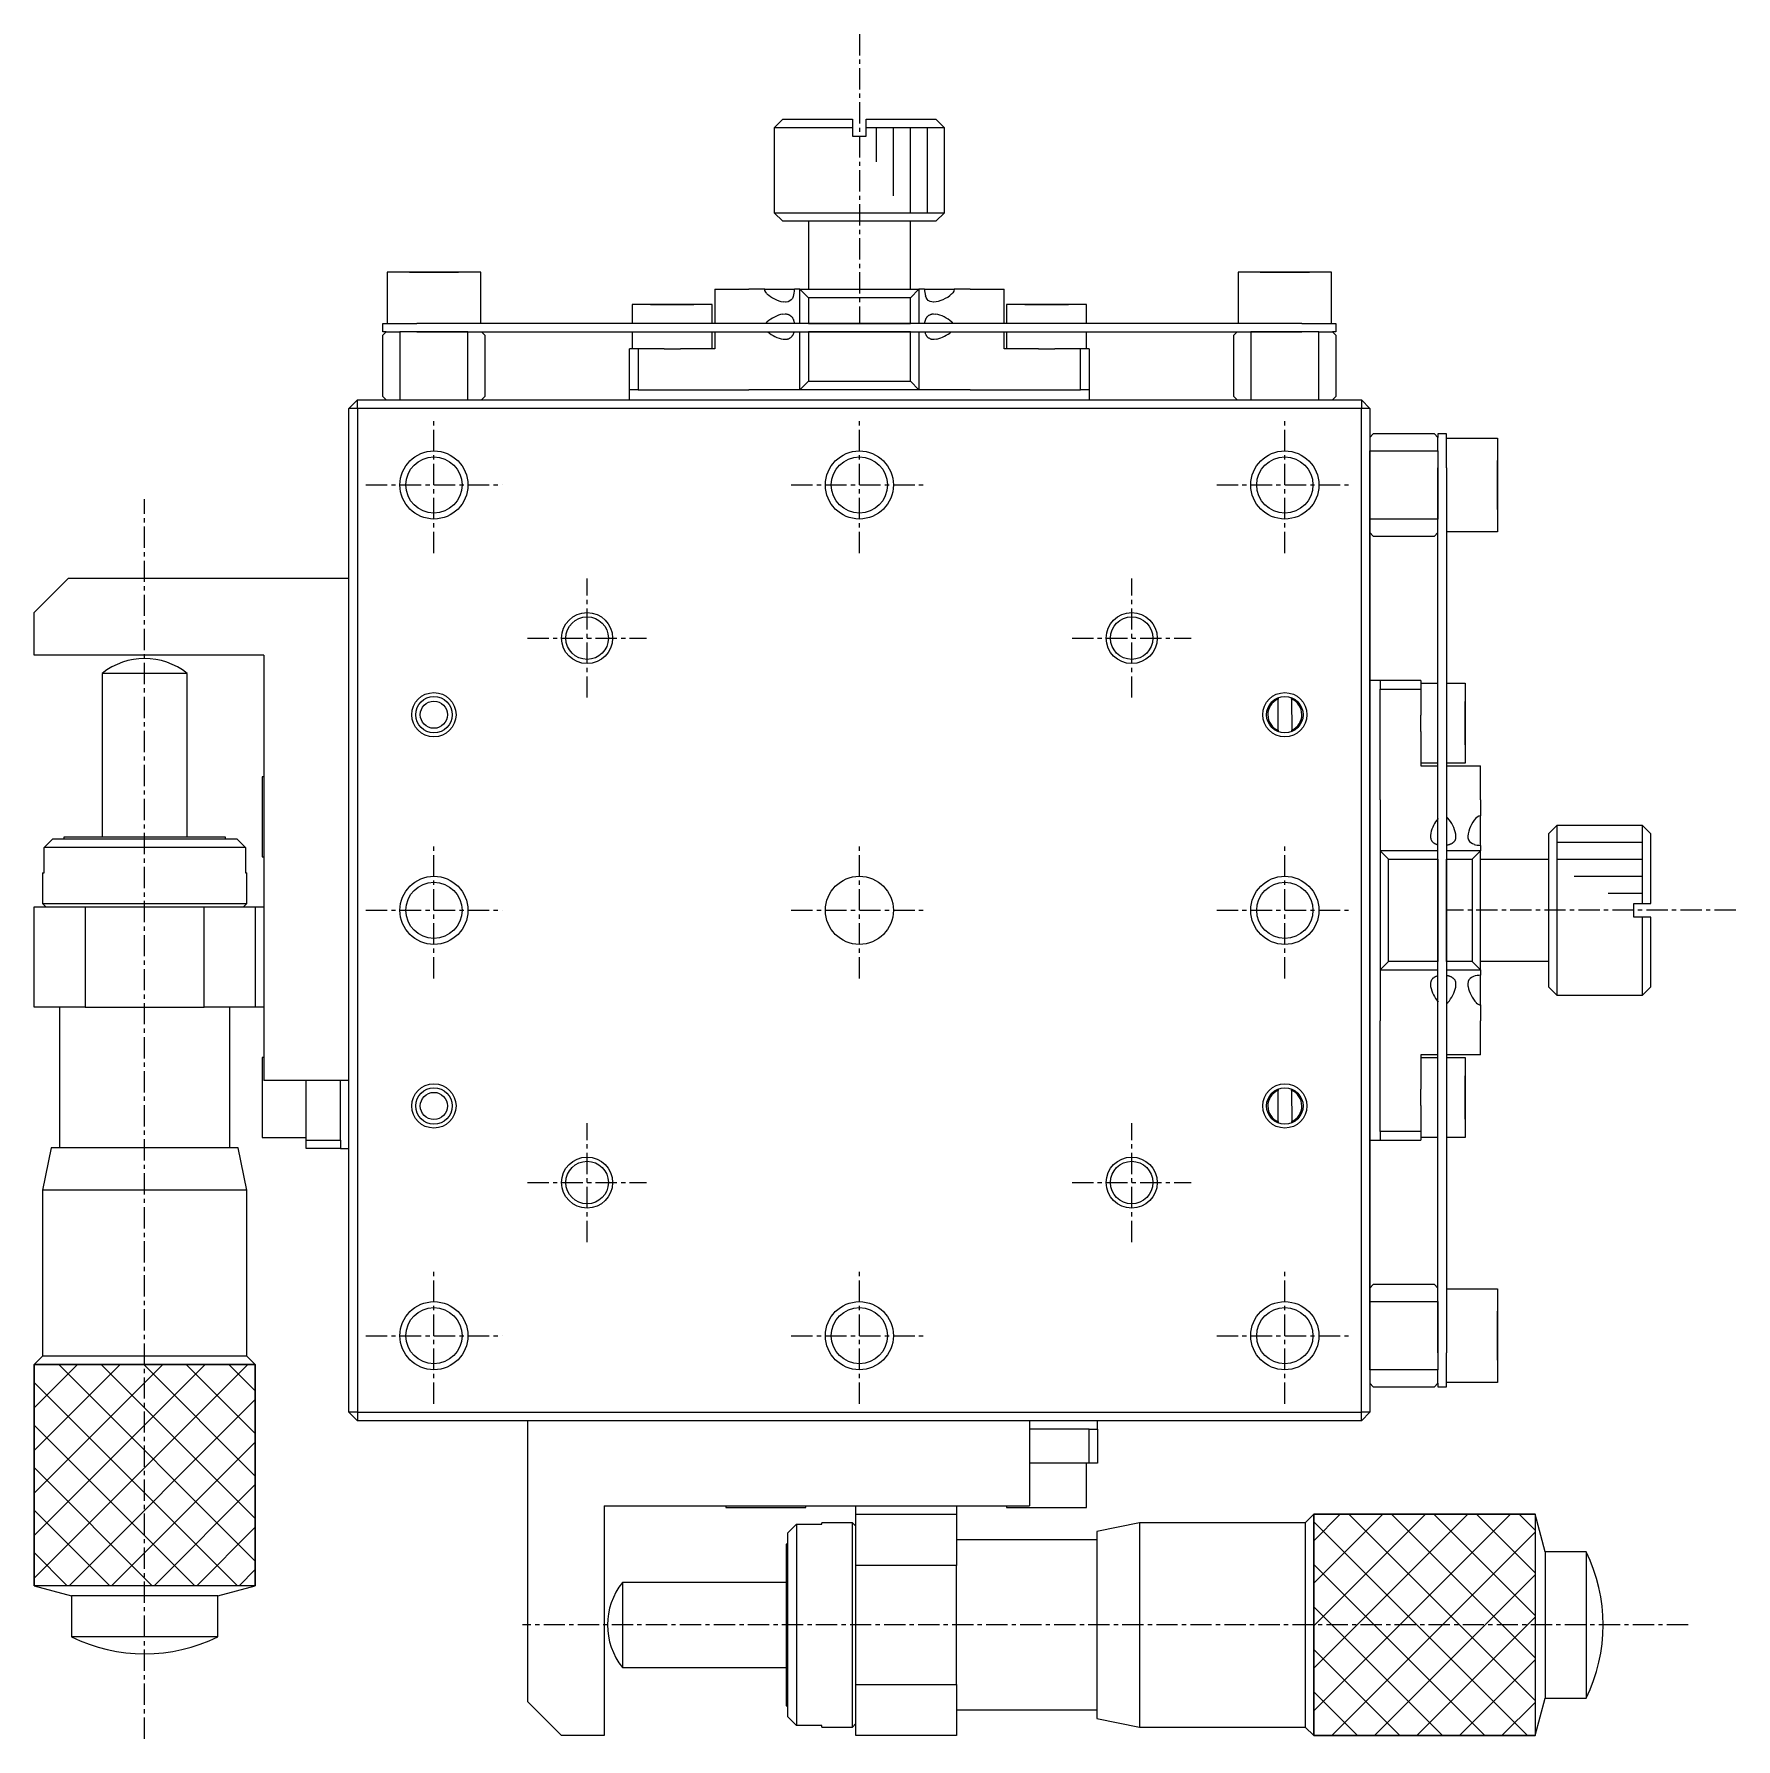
# Model space of a CAD drawing. Extents: x 10 to 410, y 10 to 251.
# Drawn here: x 100.7 to 200.7, y 91.3 to 191.5 of the extents above; entities that cross this region are included whole.
import ezdxf

# ---------------------------------------------------------------- set-up
doc = ezdxf.new("R2010")
doc.units = 0
doc.linetypes.add('CENTER', pattern=[2, 1.25, -0.25, 0.25, -0.25])
doc.layers.get('0').update_dxf_attribs({"linetype": 'CONTINUOUS'})
doc.layers.add('CENTER', color=1, linetype='CENTER')

msp = doc.modelspace()

# ---------------------------------------------------------------- linework, layer by layer
at = {"color": 7, "linetype": 'CONTINUOUS'}
for p, q in [((144.74, 186.46), (144.24, 185.96)), ((144.74, 186.46), (148.84, 186.46)), ((144.74, 186.46), (148.84, 186.46)), ((148.84, 186.46), (148.84, 185.96)), ((149.64, 186.46), (153.74, 186.46)), ((149.64, 186.46), (153.74, 186.46)), ((149.64, 185.96), (149.64, 186.46)), ((154.24, 185.96), (153.74, 186.46)), ((148.84, 185.96), (144.24, 185.96)), ((144.24, 185.96), (144.24, 180.96)), ((148.84, 185.96), (148.84, 185.46)), ((148.84, 185.46), (149.64, 185.46)), ((148.84, 185.46), (149.64, 185.46)), ((154.24, 185.96), (149.64, 185.96)), ((149.64, 185.46), (149.64, 185.96)), ((154.24, 180.96), (154.24, 185.96)), ((144.24, 180.96), (154.24, 180.96)), ((144.24, 180.96), (144.74, 180.46)), ((153.74, 180.46), (144.74, 180.46)), ((146.24, 180.46), (146.24, 176.46)), ((152.24, 176.46), (152.24, 180.46)), ((153.74, 180.46), (154.24, 180.96)), ((124.24, 177.46), (121.49, 177.46)), ((126.99, 177.46), (121.49, 177.46)), ((121.49, 177.46), (121.49, 174.46)), ((123.52, 177.46), (122.8, 177.46)), ((122.8, 177.46), (123.52, 177.46)), ((124.97, 177.46), (123.52, 177.46)), ((123.52, 177.46), (124.97, 177.46)), ((126.99, 177.46), (124.24, 177.46)), ((125.69, 177.46), (124.97, 177.46)), ((124.97, 177.46), (125.69, 177.46)), ((126.99, 174.46), (126.99, 177.46)), ((174.24, 177.46), (171.49, 177.46)), ((176.99, 177.46), (171.49, 177.46)), ((171.49, 177.46), (171.49, 174.46)), ((173.52, 177.46), (172.8, 177.46)), ((172.8, 177.46), (173.52, 177.46)), ((174.97, 177.46), (173.52, 177.46)), ((173.52, 177.46), (174.97, 177.46)), ((176.99, 177.46), (174.24, 177.46)), ((175.69, 177.46), (174.97, 177.46)), ((174.97, 177.46), (175.69, 177.46)), ((176.99, 174.46), (176.99, 177.46)), ((140.74, 176.46), (140.74, 174.46)), ((140.74, 176.46), (142.74, 176.46)), ((143.68, 176.46), (142.74, 176.46)), ((143.68, 176.46), (145.42, 176.46)), ((143.69, 176.39), (143.68, 176.46)), ((143.74, 176.29), (143.69, 176.39)), ((145.74, 176.46), (145.42, 176.46)), ((145.74, 174.46), (145.74, 176.46)), ((146.24, 175.96), (145.74, 176.46)), ((145.74, 176.46), (147.99, 176.46)), ((147.99, 176.46), (150.49, 176.46)), ((150.49, 176.46), (152.74, 176.46)), ((152.74, 176.46), (152.24, 175.96)), ((152.74, 176.46), (152.74, 174.46)), ((153.07, 176.46), (152.74, 176.46)), ((153.07, 176.46), (154.81, 176.46)), ((154.81, 176.46), (154.78, 176.35)), ((155.74, 176.46), (154.81, 176.46)), ((155.74, 176.46), (157.74, 176.46)), ((157.74, 174.46), (157.74, 176.46)), ((138.24, 175.56), (135.89, 175.56)), ((140.59, 175.56), (135.89, 175.56)), ((135.89, 175.56), (135.89, 174.46)), ((137.61, 175.56), (136.97, 175.56)), ((136.97, 175.56), (137.61, 175.56)), ((138.88, 175.56), (137.61, 175.56)), ((137.61, 175.56), (138.88, 175.56)), ((140.59, 175.56), (138.24, 175.56)), ((139.52, 175.56), (138.88, 175.56)), ((138.88, 175.56), (139.52, 175.56)), ((140.59, 174.46), (140.59, 175.56)), ((143.81, 176.21), (143.74, 176.29)), ((144.89, 175.71), (144.76, 175.72)), ((144.93, 175.71), (144.89, 175.71)), ((145.05, 175.73), (144.93, 175.71)), ((145.15, 175.78), (145.05, 175.73)), ((145.23, 175.84), (145.15, 175.78)), ((145.3, 175.93), (145.23, 175.84)), ((145.35, 176.04), (145.3, 175.93)), ((146.24, 175.96), (146.24, 174.46)), ((152.24, 175.96), (146.24, 175.96)), ((152.24, 174.46), (152.24, 175.96)), ((153.16, 175.98), (153.12, 176.08)), ((153.22, 175.88), (153.16, 175.98)), ((153.29, 175.81), (153.22, 175.88)), ((153.4, 175.75), (153.29, 175.81)), ((153.5, 175.72), (153.4, 175.75)), ((153.6, 175.71), (153.5, 175.72)), ((154.73, 176.26), (154.66, 176.18)), ((154.78, 176.35), (154.73, 176.26)), ((160.24, 175.56), (157.89, 175.56)), ((162.59, 175.56), (157.89, 175.56)), ((157.89, 175.56), (157.89, 174.46)), ((159.61, 175.56), (158.97, 175.56)), ((158.97, 175.56), (159.61, 175.56)), ((160.88, 175.56), (159.61, 175.56)), ((159.61, 175.56), (160.88, 175.56)), ((162.59, 175.56), (160.24, 175.56)), ((161.52, 175.56), (160.88, 175.56)), ((160.88, 175.56), (161.52, 175.56)), ((162.59, 174.46), (162.59, 175.56)), ((121.24, 173.96), (121.24, 174.46)), ((121.24, 174.46), (123.24, 174.46)), ((146.24, 174.46), (123.24, 174.46)), ((143.76, 174.46), (143.83, 174.54)), ((144.73, 175), (144.87, 175.01)), ((144.87, 175.01), (144.89, 175.01)), ((144.89, 175.01), (144.91, 175.01)), ((144.91, 175.01), (144.94, 175.01)), ((144.94, 175.01), (144.98, 175)), ((144.98, 175), (145.01, 175)), ((145.01, 175), (145.04, 174.99)), ((145.04, 174.99), (145.06, 174.98)), ((145.06, 174.98), (145.09, 174.98)), ((145.09, 174.98), (145.11, 174.97)), ((145.11, 174.97), (145.14, 174.95)), ((145.14, 174.95), (145.16, 174.94)), ((145.16, 174.94), (145.18, 174.92)), ((145.18, 174.92), (145.2, 174.91)), ((145.2, 174.91), (145.22, 174.89)), ((145.22, 174.89), (145.24, 174.88)), ((145.24, 174.88), (145.25, 174.86)), ((145.25, 174.86), (145.27, 174.84)), ((145.27, 174.84), (145.28, 174.82)), ((145.28, 174.82), (145.3, 174.8)), ((145.3, 174.8), (145.31, 174.78)), ((145.31, 174.78), (145.32, 174.75)), ((145.32, 174.75), (145.33, 174.73)), ((145.33, 174.73), (145.34, 174.71)), ((145.34, 174.71), (145.36, 174.68)), ((145.36, 174.68), (145.37, 174.65)), ((145.37, 174.65), (145.37, 174.63)), ((145.37, 174.63), (145.38, 174.6)), ((145.38, 174.6), (145.39, 174.57)), ((145.39, 174.57), (145.4, 174.53)), ((145.4, 174.53), (145.4, 174.52)), ((145.4, 174.52), (145.4, 174.5)), ((145.4, 174.5), (145.41, 174.48)), ((145.41, 174.48), (145.41, 174.46)), ((152.24, 174.46), (146.24, 174.46)), ((146.24, 174.46), (152.24, 174.46)), ((175.24, 174.46), (152.24, 174.46)), ((153.08, 174.49), (153.09, 174.51)), ((153.08, 174.46), (153.08, 174.49)), ((153.09, 174.54), (153.1, 174.56)), ((153.09, 174.51), (153.09, 174.54)), ((153.1, 174.58), (153.11, 174.6)), ((153.1, 174.56), (153.1, 174.58)), ((153.11, 174.6), (153.12, 174.63)), ((153.12, 174.65), (153.13, 174.67)), ((153.12, 174.63), (153.12, 174.65)), ((153.13, 174.67), (153.14, 174.69)), ((153.14, 174.69), (153.15, 174.72)), ((153.15, 174.72), (153.16, 174.74)), ((153.16, 174.74), (153.17, 174.76)), ((153.17, 174.76), (153.19, 174.79)), ((153.19, 174.79), (153.2, 174.8)), ((153.2, 174.8), (153.21, 174.82)), ((153.21, 174.82), (153.22, 174.84)), ((153.22, 174.84), (153.23, 174.86)), ((153.23, 174.86), (153.25, 174.87)), ((153.25, 174.87), (153.27, 174.89)), ((153.27, 174.89), (153.29, 174.91)), ((153.29, 174.91), (153.31, 174.93)), ((153.31, 174.93), (153.33, 174.94)), ((153.33, 174.94), (153.35, 174.95)), ((153.35, 174.95), (153.37, 174.96)), ((153.37, 174.96), (153.4, 174.97)), ((153.4, 174.97), (153.42, 174.98)), ((153.42, 174.98), (153.46, 174.99)), ((153.46, 174.99), (153.49, 175)), ((153.49, 175), (153.52, 175.01)), ((153.52, 175.01), (153.55, 175.01)), ((153.55, 175.01), (153.58, 175.01)), ((153.58, 175.01), (153.6, 175.01)), ((153.6, 175.01), (153.71, 175)), ((154.66, 174.54), (154.73, 174.46)), ((175.24, 174.46), (177.24, 174.46)), ((177.24, 174.46), (177.24, 173.96)), ((121.44, 173.96), (121.24, 173.76)), ((121.44, 173.96), (121.24, 173.96)), ((121.24, 170.16), (121.24, 173.76)), ((121.44, 173.96), (122.24, 173.96)), ((123.24, 173.96), (122.24, 173.96)), ((122.24, 173.96), (122.24, 169.96)), ((123.24, 173.96), (122.24, 173.96)), ((126.24, 173.96), (123.24, 173.96)), ((123.24, 173.96), (126.24, 173.96)), ((126.24, 169.96), (126.24, 173.96)), ((126.24, 173.96), (146.24, 173.96)), ((127.24, 173.76), (127.04, 173.96)), ((127.24, 173.76), (127.24, 170.16)), ((135.89, 173.96), (135.89, 172.96)), ((140.59, 172.96), (140.59, 173.96)), ((140.74, 173.96), (140.74, 172.96)), ((144.89, 173.51), (144.77, 173.52)), ((144.92, 173.51), (144.89, 173.51)), ((144.95, 173.51), (144.92, 173.51)), ((144.99, 173.52), (144.95, 173.51)), ((145.02, 173.53), (144.99, 173.52)), ((145.05, 173.53), (145.02, 173.53)), ((145.08, 173.54), (145.05, 173.53)), ((145.11, 173.56), (145.08, 173.54)), ((145.14, 173.57), (145.11, 173.56)), ((145.16, 173.58), (145.14, 173.57)), ((145.19, 173.6), (145.16, 173.58)), ((145.21, 173.62), (145.19, 173.6)), ((145.23, 173.64), (145.21, 173.62)), ((145.25, 173.66), (145.23, 173.64)), ((145.27, 173.68), (145.25, 173.66)), ((145.28, 173.7), (145.27, 173.68)), ((145.29, 173.72), (145.28, 173.7)), ((145.31, 173.74), (145.29, 173.72)), ((145.32, 173.76), (145.31, 173.74)), ((145.33, 173.78), (145.32, 173.76)), ((145.34, 173.81), (145.33, 173.78)), ((145.35, 173.83), (145.34, 173.81)), ((145.36, 173.86), (145.35, 173.83)), ((145.37, 173.88), (145.36, 173.86)), ((145.38, 173.91), (145.37, 173.88)), ((145.39, 173.96), (145.38, 173.93)), ((145.38, 173.93), (145.38, 173.91)), ((145.74, 170.56), (145.74, 173.96)), ((146.24, 173.96), (152.24, 173.96)), ((146.24, 173.96), (146.24, 171.06)), ((152.24, 173.96), (146.24, 173.96)), ((152.24, 173.96), (172.24, 173.96)), ((152.24, 171.06), (152.24, 173.96)), ((152.74, 173.96), (152.74, 170.56)), ((153.11, 173.93), (153.1, 173.96)), ((153.12, 173.9), (153.11, 173.93)), ((153.12, 173.87), (153.12, 173.9)), ((153.13, 173.84), (153.12, 173.87)), ((153.15, 173.81), (153.13, 173.84)), ((153.16, 173.79), (153.15, 173.81)), ((153.17, 173.77), (153.16, 173.79)), ((153.18, 173.75), (153.17, 173.77)), ((153.19, 173.73), (153.18, 173.75)), ((153.2, 173.71), (153.19, 173.73)), ((153.22, 173.69), (153.2, 173.71)), ((153.23, 173.67), (153.22, 173.69)), ((153.25, 173.65), (153.23, 173.67)), ((153.27, 173.63), (153.25, 173.65)), ((153.29, 173.61), (153.27, 173.63)), ((153.31, 173.59), (153.29, 173.61)), ((153.34, 173.58), (153.31, 173.59)), ((153.37, 173.56), (153.34, 173.58)), ((153.39, 173.55), (153.37, 173.56)), ((153.42, 173.54), (153.39, 173.55)), ((153.45, 173.53), (153.42, 173.54)), ((153.48, 173.52), (153.45, 173.53)), ((153.51, 173.52), (153.48, 173.52)), ((153.54, 173.51), (153.51, 173.52)), ((153.57, 173.51), (153.54, 173.51)), ((153.6, 173.51), (153.57, 173.51)), ((153.64, 173.51), (153.6, 173.51)), ((153.6, 173.51), (153.6, 173.51)), ((153.78, 173.53), (153.64, 173.51)), ((157.74, 172.96), (157.74, 173.96)), ((157.89, 173.96), (157.89, 172.96)), ((162.59, 172.96), (162.59, 173.96)), ((171.44, 173.96), (171.24, 173.76)), ((171.24, 170.16), (171.24, 173.76)), ((172.24, 173.96), (172.24, 169.96)), ((175.24, 173.96), (172.24, 173.96)), ((172.24, 173.96), (175.24, 173.96)), ((176.24, 173.96), (175.24, 173.96)), ((176.24, 173.96), (175.24, 173.96)), ((176.24, 169.96), (176.24, 173.96)), ((176.24, 173.96), (177.04, 173.96)), ((177.24, 173.76), (177.04, 173.96)), ((177.24, 173.96), (177.04, 173.96)), ((177.24, 173.76), (177.24, 170.16)), ((135.74, 170.56), (135.74, 172.96)), ((136.24, 172.96), (135.74, 172.96)), ((136.24, 172.96), (136.24, 170.56)), ((137.76, 172.96), (136.24, 172.96)), ((137.76, 172.96), (138.73, 172.96)), ((140.74, 172.96), (138.73, 172.96)), ((159.76, 172.96), (157.74, 172.96)), ((159.76, 172.96), (160.73, 172.96)), ((162.24, 172.96), (160.73, 172.96)), ((162.24, 170.56), (162.24, 172.96)), ((162.74, 172.96), (162.24, 172.96)), ((162.74, 172.96), (162.74, 170.56)), ((136.24, 170.56), (135.74, 170.56)), ((135.74, 169.96), (135.74, 170.56)), ((136.24, 170.56), (142.74, 170.56)), ((145.74, 170.56), (142.74, 170.56)), ((145.74, 170.56), (146.24, 171.06)), ((152.74, 170.56), (145.74, 170.56)), ((146.24, 171.06), (152.24, 171.06)), ((152.24, 171.06), (152.74, 170.56)), ((155.74, 170.56), (152.74, 170.56)), ((155.74, 170.56), (162.24, 170.56)), ((162.74, 170.56), (162.24, 170.56)), ((162.74, 170.56), (162.74, 169.96)), ((119.74, 169.96), (119.24, 169.46)), ((119.24, 110.46), (119.24, 169.46)), ((119.74, 169.46), (119.24, 169.46)), ((119.74, 169.46), (119.74, 169.96)), ((119.74, 169.96), (122.24, 169.96)), ((178.74, 169.46), (119.74, 169.46)), ((119.74, 169.46), (119.74, 110.46)), ((121.24, 170.16), (121.44, 169.96)), ((122.24, 169.96), (126.24, 169.96)), ((122.24, 169.96), (126.24, 169.96)), ((126.24, 169.96), (172.24, 169.96)), ((127.04, 169.96), (127.24, 170.16)), ((171.24, 170.16), (171.44, 169.96)), ((172.24, 169.96), (176.24, 169.96)), ((172.24, 169.96), (176.24, 169.96)), ((176.24, 169.96), (178.74, 169.96)), ((177.04, 169.96), (177.24, 170.16)), ((178.74, 169.96), (178.74, 169.46)), ((179.24, 169.46), (178.74, 169.96)), ((178.74, 110.46), (178.74, 169.46)), ((179.24, 169.46), (178.74, 169.46)), ((179.24, 169.46), (179.24, 110.46)), ((179.24, 167.76), (179.44, 167.96)), ((183.04, 167.96), (179.44, 167.96)), ((183.04, 167.96), (183.24, 167.76)), ((183.74, 167.96), (183.24, 167.96)), ((183.24, 167.96), (183.24, 167.76)), ((183.24, 166.96), (183.24, 167.76)), ((183.74, 165.96), (183.74, 167.96)), ((183.74, 167.71), (186.74, 167.71)), ((186.74, 167.71), (186.74, 162.21)), ((186.74, 167.71), (186.74, 164.96)), ((179.24, 166.96), (183.24, 166.96)), ((179.24, 162.96), (179.24, 166.96)), ((179.24, 162.96), (179.24, 166.96)), ((183.24, 166.96), (183.24, 165.96)), ((183.24, 166.96), (183.24, 165.96)), ((186.74, 166.4), (186.74, 165.68)), ((186.74, 165.68), (186.74, 166.4)), ((183.24, 165.96), (183.24, 162.96)), ((183.24, 162.96), (183.24, 165.96)), ((183.74, 165.96), (183.74, 142.96)), ((186.74, 165.68), (186.74, 164.24)), ((186.74, 164.24), (186.74, 165.68)), ((186.74, 164.96), (186.74, 162.21)), ((186.74, 164.24), (186.74, 163.52)), ((186.74, 163.52), (186.74, 164.24)), ((183.24, 162.96), (179.24, 162.96)), ((179.24, 116.96), (179.24, 162.96)), ((183.24, 142.96), (183.24, 162.96)), ((179.44, 161.96), (179.24, 162.16)), ((179.44, 161.96), (183.04, 161.96)), ((183.24, 162.16), (183.04, 161.96)), ((186.74, 162.21), (183.74, 162.21)), ((102.74, 159.46), (100.74, 157.46)), ((119.24, 159.46), (102.74, 159.46)), ((100.74, 154.96), (100.74, 157.46)), ((114.24, 154.96), (100.74, 154.96)), ((114.24, 154.96), (114.24, 129.96)), ((109.74, 153.88), (104.74, 153.88)), ((104.74, 153.88), (104.74, 144.26)), ((109.74, 144.26), (109.74, 153.88)), ((179.84, 153.46), (179.24, 153.46)), ((182.24, 153.46), (179.84, 153.46)), ((179.84, 153.46), (179.84, 152.96)), ((182.24, 153.46), (182.24, 152.96)), ((182.24, 153.31), (183.24, 153.31)), ((183.74, 153.31), (184.84, 153.31)), ((184.84, 153.31), (184.84, 148.61)), ((184.84, 153.31), (184.84, 150.96)), ((173.84, 152.46), (173.84, 152.37)), ((173.85, 150.46), (173.84, 152.45)), ((173.85, 150.54), (173.84, 152.37)), ((174.64, 152.38), (174.64, 152.46)), ((174.64, 152.38), (174.65, 150.55)), ((179.84, 152.96), (182.24, 152.96)), ((179.84, 146.46), (179.84, 152.96)), ((182.24, 152.96), (182.24, 151.44)), ((182.24, 150.48), (182.24, 151.44)), ((184.84, 152.23), (184.84, 151.6)), ((184.84, 151.6), (184.84, 152.23)), ((184.84, 151.6), (184.84, 150.33)), ((184.84, 150.33), (184.84, 151.6)), ((173.85, 150.54), (173.85, 150.46)), ((174.65, 150.47), (174.65, 150.55)), ((182.24, 150.48), (182.24, 148.46)), ((184.84, 150.96), (184.84, 148.61)), ((184.84, 150.33), (184.84, 149.69)), ((184.84, 149.69), (184.84, 150.33)), ((183.24, 148.61), (182.24, 148.61)), ((182.24, 148.46), (183.24, 148.46)), ((184.84, 148.61), (183.74, 148.61)), ((183.74, 148.46), (185.74, 148.46)), ((185.74, 146.46), (185.74, 148.46)), ((114.14, 147.81), (114.14, 143.11)), ((114.24, 147.81), (114.14, 147.81)), ((179.84, 146.46), (179.84, 143.46)), ((185.74, 146.46), (185.74, 145.52)), ((183.82, 145.38), (183.74, 145.45)), ((185.54, 145.44), (185.47, 145.37)), ((185.63, 145.5), (185.54, 145.44)), ((185.74, 145.52), (185.63, 145.5)), ((185.74, 143.78), (185.74, 145.52)), ((182.8, 144.36), (182.79, 144.32)), ((182.79, 144.32), (182.79, 144.32)), ((182.79, 144.32), (182.8, 144.29)), ((182.81, 144.5), (182.8, 144.36)), ((184.29, 144.32), (184.29, 144.43)), ((184.29, 144.3), (184.29, 144.32)), ((184.29, 144.27), (184.29, 144.3)), ((184.99, 144.32), (185, 144.22)), ((189.74, 144.46), (190.24, 144.96)), ((189.74, 144.46), (189.74, 135.46)), ((190.24, 134.96), (190.24, 144.96)), ((190.24, 144.96), (195.24, 144.96)), ((195.24, 144.96), (195.24, 140.36)), ((195.24, 144.96), (195.74, 144.46)), ((195.74, 140.36), (195.74, 144.46)), ((195.74, 140.36), (195.74, 144.46)), ((101.33, 143.66), (101.84, 144.16)), ((113.16, 143.66), (101.33, 143.66)), ((101.33, 142.16), (101.33, 143.66)), ((101.84, 144.16), (112.65, 144.16)), ((101.84, 144.16), (102.6, 144.16)), ((111.99, 144.26), (102.49, 144.26)), ((102.49, 144.26), (102.49, 144.16)), ((111.89, 144.16), (112.65, 144.16)), ((111.99, 144.16), (111.99, 144.26)), ((112.65, 144.16), (113.16, 143.66)), ((113.16, 143.66), (113.16, 142.16)), ((180.34, 142.96), (179.84, 143.46)), ((179.84, 143.46), (179.84, 136.46)), ((183.24, 143.46), (179.84, 143.46)), ((182.8, 144.29), (182.8, 144.26)), ((182.8, 144.26), (182.8, 144.23)), ((182.8, 144.23), (182.81, 144.2)), ((182.81, 144.2), (182.81, 144.17)), ((182.81, 144.17), (182.82, 144.14)), ((182.82, 144.14), (182.83, 144.11)), ((182.83, 144.11), (182.85, 144.08)), ((182.85, 144.08), (182.86, 144.06)), ((182.86, 144.06), (182.88, 144.03)), ((182.88, 144.03), (182.9, 144)), ((182.9, 144), (182.92, 143.98)), ((182.92, 143.98), (182.93, 143.96)), ((182.93, 143.96), (182.95, 143.95)), ((182.95, 143.95), (182.97, 143.93)), ((182.97, 143.93), (182.99, 143.92)), ((182.99, 143.92), (183.01, 143.91)), ((183.01, 143.91), (183.03, 143.89)), ((183.03, 143.89), (183.05, 143.88)), ((183.05, 143.88), (183.08, 143.87)), ((183.08, 143.87), (183.1, 143.86)), ((183.1, 143.86), (183.13, 143.85)), ((183.13, 143.85), (183.15, 143.84)), ((183.15, 143.84), (183.18, 143.83)), ((183.18, 143.83), (183.21, 143.82)), ((183.21, 143.82), (183.24, 143.81)), ((183.74, 143.8), (183.77, 143.8)), ((185.74, 143.46), (183.74, 143.46)), ((183.77, 143.8), (183.8, 143.8)), ((183.8, 143.8), (183.82, 143.81)), ((183.82, 143.81), (183.84, 143.81)), ((183.84, 143.81), (183.87, 143.82)), ((183.87, 143.82), (183.89, 143.83)), ((183.89, 143.83), (183.91, 143.83)), ((183.91, 143.83), (183.93, 143.84)), ((183.93, 143.84), (183.96, 143.85)), ((183.96, 143.85), (183.98, 143.86)), ((183.98, 143.86), (184, 143.86)), ((184, 143.86), (184.02, 143.87)), ((184.02, 143.87), (184.05, 143.89)), ((184.05, 143.89), (184.07, 143.9)), ((184.07, 143.9), (184.09, 143.91)), ((184.09, 143.91), (184.11, 143.92)), ((184.11, 143.92), (184.12, 143.94)), ((184.12, 143.94), (184.14, 143.95)), ((184.14, 143.95), (184.16, 143.97)), ((184.16, 143.97), (184.18, 143.99)), ((184.18, 143.99), (184.2, 144.01)), ((184.2, 144.01), (184.21, 144.03)), ((184.21, 144.03), (184.22, 144.05)), ((184.22, 144.05), (184.24, 144.07)), ((184.24, 144.07), (184.25, 144.09)), ((184.25, 144.09), (184.26, 144.11)), ((184.26, 144.11), (184.27, 144.14)), ((184.27, 144.14), (184.28, 144.17)), ((184.28, 144.2), (184.29, 144.23)), ((184.28, 144.17), (184.28, 144.2)), ((184.29, 144.23), (184.29, 144.27)), ((185, 144.22), (185.03, 144.11)), ((185.03, 144.11), (185.09, 144.01)), ((185.09, 144.01), (185.17, 143.94)), ((185.17, 143.94), (185.27, 143.88)), ((185.74, 143.46), (185.24, 142.96)), ((185.27, 143.88), (185.36, 143.84)), ((185.74, 143.78), (185.74, 143.46)), ((185.74, 141.21), (185.74, 143.46)), ((114.14, 143.11), (114.24, 143.11)), ((180.34, 142.96), (183.24, 142.96)), ((180.34, 136.96), (180.34, 142.96)), ((183.24, 136.96), (183.24, 142.96)), ((183.24, 142.96), (183.24, 136.96)), ((183.74, 142.96), (183.74, 136.96)), ((183.74, 142.96), (185.24, 142.96)), ((183.74, 136.96), (183.74, 142.96)), ((185.24, 142.96), (185.24, 136.96)), ((185.74, 142.96), (189.74, 142.96)), ((101.24, 142.16), (101.33, 142.16)), ((101.24, 142.16), (101.33, 142.16)), ((101.24, 142.16), (101.24, 140.36)), ((113.16, 142.16), (113.24, 142.16)), ((113.16, 142.16), (113.24, 142.16)), ((113.24, 140.36), (113.24, 142.16)), ((101.24, 140.36), (113.24, 140.36)), ((101.24, 140.36), (101.44, 140.16)), ((113.04, 140.16), (113.24, 140.36)), ((185.74, 138.71), (185.74, 141.21)), ((194.74, 139.56), (194.74, 140.36)), ((194.74, 139.56), (194.74, 140.36)), ((194.74, 140.36), (195.24, 140.36)), ((195.24, 140.36), (195.74, 140.36)), ((100.74, 134.26), (100.74, 140.16)), ((100.74, 140.16), (103.74, 140.16)), ((103.74, 140.16), (103.74, 134.26)), ((103.74, 140.16), (110.74, 140.16)), ((110.74, 134.26), (110.74, 140.16)), ((110.74, 140.16), (113.74, 140.16)), ((113.74, 140.16), (113.74, 134.26)), ((113.74, 140.16), (114.24, 140.16)), ((195.24, 139.56), (194.74, 139.56)), ((195.24, 139.56), (195.24, 134.96)), ((195.74, 139.56), (195.24, 139.56)), ((195.74, 135.46), (195.74, 139.56)), ((195.74, 135.46), (195.74, 139.56)), ((185.74, 136.46), (185.74, 138.71)), ((179.84, 136.46), (180.34, 136.96)), ((179.84, 136.46), (183.24, 136.46)), ((179.84, 136.46), (179.84, 133.46)), ((183.24, 136.96), (180.34, 136.96)), ((183.24, 116.96), (183.24, 136.96)), ((183.74, 136.96), (183.74, 113.96)), ((185.24, 136.96), (183.74, 136.96)), ((183.74, 136.46), (185.74, 136.46)), ((185.24, 136.96), (185.74, 136.46)), ((189.74, 136.96), (185.74, 136.96)), ((185.74, 136.46), (185.74, 136.14)), ((182.8, 135.64), (182.79, 135.6)), ((182.79, 135.6), (182.8, 135.49)), ((182.81, 135.74), (182.8, 135.7)), ((182.8, 135.7), (182.8, 135.67)), ((182.8, 135.67), (182.8, 135.64)), ((182.82, 135.77), (182.81, 135.74)), ((182.83, 135.8), (182.82, 135.77)), ((182.84, 135.83), (182.83, 135.8)), ((182.85, 135.85), (182.84, 135.83)), ((182.87, 135.88), (182.85, 135.85)), ((182.88, 135.9), (182.87, 135.88)), ((182.9, 135.92), (182.88, 135.9)), ((182.92, 135.95), (182.9, 135.92)), ((182.94, 135.97), (182.92, 135.95)), ((182.97, 135.98), (182.94, 135.97)), ((182.99, 136), (182.97, 135.98)), ((183, 136.01), (182.99, 136)), ((183.02, 136.02), (183, 136.01)), ((183.04, 136.03), (183.02, 136.02)), ((183.07, 136.05), (183.04, 136.03)), ((183.09, 136.06), (183.07, 136.05)), ((183.12, 136.07), (183.09, 136.06)), ((183.14, 136.08), (183.12, 136.07)), ((183.17, 136.09), (183.14, 136.08)), ((183.19, 136.09), (183.17, 136.09)), ((183.22, 136.1), (183.19, 136.09)), ((183.24, 136.11), (183.22, 136.1)), ((183.76, 136.12), (183.74, 136.13)), ((183.78, 136.12), (183.76, 136.12)), ((183.8, 136.12), (183.78, 136.12)), ((183.82, 136.11), (183.8, 136.12)), ((183.85, 136.11), (183.82, 136.11)), ((183.88, 136.1), (183.85, 136.11)), ((183.91, 136.09), (183.88, 136.1)), ((183.94, 136.08), (183.91, 136.09)), ((183.96, 136.07), (183.94, 136.08)), ((183.99, 136.06), (183.96, 136.07)), ((184.01, 136.05), (183.99, 136.06)), ((184.04, 136.04), (184.01, 136.05)), ((184.06, 136.03), (184.04, 136.04)), ((184.08, 136.01), (184.06, 136.03)), ((184.1, 136), (184.08, 136.01)), ((184.12, 135.98), (184.1, 136)), ((184.14, 135.97), (184.12, 135.98)), ((184.16, 135.95), (184.14, 135.97)), ((184.18, 135.94), (184.16, 135.95)), ((184.19, 135.92), (184.18, 135.94)), ((184.21, 135.9), (184.19, 135.92)), ((184.22, 135.88), (184.21, 135.9)), ((184.24, 135.85), (184.22, 135.88)), ((184.25, 135.83), (184.24, 135.85)), ((184.26, 135.8), (184.25, 135.83)), ((184.27, 135.78), (184.26, 135.8)), ((184.28, 135.76), (184.27, 135.78)), ((184.28, 135.73), (184.28, 135.76)), ((184.29, 135.7), (184.28, 135.73)), ((184.28, 135.44), (184.29, 135.59)), ((184.29, 135.66), (184.29, 135.7)), ((184.29, 135.63), (184.29, 135.66)), ((184.29, 135.6), (184.29, 135.63)), ((184.29, 135.59), (184.29, 135.6)), ((185, 135.64), (184.99, 135.6)), ((184.99, 135.6), (185, 135.48)), ((185.02, 135.77), (185, 135.64)), ((185.06, 135.87), (185.02, 135.77)), ((185.13, 135.95), (185.06, 135.87)), ((185.21, 136.02), (185.13, 135.95)), ((185.32, 136.07), (185.21, 136.02)), ((185.74, 134.4), (185.74, 136.14)), ((190.24, 134.96), (189.74, 135.46)), ((195.74, 135.46), (195.24, 134.96)), ((183.74, 134.48), (183.82, 134.55)), ((185.49, 134.52), (185.57, 134.46)), ((185.57, 134.46), (185.67, 134.41)), ((185.67, 134.41), (185.74, 134.4)), ((185.74, 134.4), (185.74, 133.46)), ((195.24, 134.96), (190.24, 134.96)), ((103.74, 134.26), (100.74, 134.26)), ((102.24, 134.26), (102.24, 126.01)), ((103.74, 134.26), (110.74, 134.26)), ((113.74, 134.26), (110.74, 134.26)), ((112.24, 126.01), (112.24, 134.26)), ((114.24, 134.26), (113.74, 134.26)), ((179.84, 126.96), (179.84, 133.46)), ((185.74, 131.46), (185.74, 133.46)), ((114.14, 131.31), (114.14, 126.61)), ((114.24, 131.31), (114.14, 131.31)), ((183.24, 131.46), (182.24, 131.46)), ((182.24, 131.46), (182.24, 129.44)), ((182.24, 131.31), (183.24, 131.31)), ((185.74, 131.46), (183.74, 131.46)), ((183.74, 131.31), (184.84, 131.31)), ((184.84, 131.31), (184.84, 126.61)), ((184.84, 131.31), (184.84, 128.96)), ((119.24, 129.96), (114.24, 129.96)), ((116.74, 126.46), (116.74, 129.96)), ((118.74, 126.46), (118.74, 129.96)), ((173.84, 129.46), (173.84, 129.37)), ((173.85, 127.46), (173.84, 129.45)), ((173.85, 127.54), (173.84, 129.37)), ((174.64, 129.38), (174.64, 129.46)), ((174.64, 129.38), (174.65, 127.55)), ((182.24, 128.48), (182.24, 129.44)), ((184.84, 130.23), (184.84, 129.6)), ((184.84, 129.6), (184.84, 130.23)), ((184.84, 129.6), (184.84, 128.33)), ((184.84, 128.33), (184.84, 129.6)), ((182.24, 128.48), (182.24, 126.96)), ((184.84, 128.96), (184.84, 126.61)), ((184.84, 128.33), (184.84, 127.69)), ((184.84, 127.69), (184.84, 128.33)), ((173.85, 127.54), (173.85, 127.46)), ((174.65, 127.47), (174.65, 127.55)), ((114.14, 126.61), (116.74, 126.61)), ((116.74, 126.46), (118.74, 126.46)), ((116.74, 125.96), (116.74, 126.46)), ((118.74, 126.46), (118.74, 125.96)), ((179.24, 126.46), (179.84, 126.46)), ((182.24, 126.96), (179.84, 126.96)), ((179.84, 126.96), (179.84, 126.46)), ((179.84, 126.46), (182.24, 126.46)), ((182.24, 126.96), (182.24, 126.46)), ((183.24, 126.61), (182.24, 126.61)), ((184.84, 126.61), (183.74, 126.61)), ((101.74, 126.01), (101.24, 123.51)), ((112.74, 126.01), (101.74, 126.01)), ((113.24, 123.51), (112.74, 126.01)), ((118.74, 125.96), (116.74, 125.96)), ((118.74, 125.96), (119.24, 125.96)), ((113.24, 123.51), (101.24, 123.51)), ((101.24, 123.51), (101.24, 113.76)), ((113.24, 113.76), (113.24, 123.51)), ((179.24, 117.76), (179.44, 117.96)), ((183.04, 117.96), (179.44, 117.96)), ((183.04, 117.96), (183.24, 117.76)), ((183.74, 117.71), (186.74, 117.71)), ((186.74, 117.71), (186.74, 112.21)), ((186.74, 117.71), (186.74, 114.96)), ((179.24, 112.96), (179.24, 116.96)), ((179.24, 116.96), (183.24, 116.96)), ((179.24, 112.96), (179.24, 116.96)), ((183.24, 116.96), (183.24, 113.96)), ((183.24, 113.96), (183.24, 116.96)), ((186.74, 116.4), (186.74, 115.68)), ((186.74, 115.68), (186.74, 116.4)), ((186.74, 115.68), (186.74, 114.24)), ((186.74, 114.24), (186.74, 115.68)), ((186.74, 114.96), (186.74, 112.21)), ((186.74, 114.24), (186.74, 113.52)), ((186.74, 113.52), (186.74, 114.24)), ((101.24, 113.76), (100.74, 113.26)), ((100.74, 100.26), (100.74, 113.26)), ((100.74, 113.26), (113.74, 113.26)), ((113.24, 113.76), (101.24, 113.76)), ((113.74, 113.26), (113.24, 113.76)), ((113.74, 113.26), (113.74, 100.26)), ((183.24, 113.96), (183.24, 112.96)), ((183.24, 113.96), (183.24, 112.96)), ((183.74, 111.96), (183.74, 113.96)), ((183.24, 112.96), (179.24, 112.96)), ((183.24, 112.16), (183.24, 112.96)), ((179.44, 111.96), (179.24, 112.16)), ((179.44, 111.96), (183.04, 111.96)), ((183.24, 112.16), (183.04, 111.96)), ((183.24, 112.16), (183.24, 111.96)), ((183.24, 111.96), (183.74, 111.96)), ((186.74, 112.21), (183.74, 112.21)), ((119.74, 110.46), (119.24, 110.46)), ((119.24, 110.46), (119.74, 109.96)), ((119.74, 110.46), (178.74, 110.46)), ((119.74, 110.46), (119.74, 109.96)), ((178.74, 109.96), (178.74, 110.46)), ((179.24, 110.46), (178.74, 110.46)), ((178.74, 109.96), (179.24, 110.46)), ((178.74, 109.96), (119.74, 109.96)), ((129.74, 109.96), (129.74, 93.46)), ((159.24, 109.96), (159.24, 104.96)), ((162.74, 109.46), (159.24, 109.46)), ((162.74, 107.46), (162.74, 109.46)), ((162.74, 109.46), (163.24, 109.46)), ((163.24, 109.46), (163.24, 109.96)), ((163.24, 109.46), (163.24, 107.46)), ((162.74, 107.46), (159.24, 107.46)), ((162.59, 104.86), (162.59, 107.46)), ((163.24, 107.46), (162.74, 107.46)), ((134.24, 104.96), (159.24, 104.96)), ((134.24, 104.96), (134.24, 91.46)), ((141.39, 104.96), (141.39, 104.86)), ((141.39, 104.86), (146.09, 104.86)), ((146.09, 104.86), (146.09, 104.96)), ((149.04, 104.46), (149.04, 104.96)), ((149.04, 101.46), (149.04, 104.46)), ((149.04, 104.46), (154.94, 104.46)), ((154.94, 104.96), (154.94, 104.46)), ((154.94, 104.46), (154.94, 101.46)), ((157.89, 104.96), (157.89, 104.86)), ((157.89, 104.86), (162.59, 104.86)), ((175.94, 104.46), (175.44, 103.96)), ((175.94, 104.46), (188.94, 104.46)), ((175.94, 91.46), (175.94, 104.46)), ((189.53, 102.26), (188.94, 104.46)), ((188.94, 104.46), (188.94, 91.46)), ((145.04, 103.37), (145.54, 103.88)), ((145.04, 92.55), (145.04, 103.37)), ((145.04, 102.6), (145.04, 103.37)), ((145.54, 103.88), (145.54, 92.04)), ((145.54, 103.88), (147.04, 103.88)), ((147.04, 103.88), (147.04, 103.96)), ((147.04, 103.88), (147.04, 103.96)), ((148.84, 103.96), (147.04, 103.96)), ((148.84, 91.96), (148.84, 103.96)), ((149.04, 103.76), (148.84, 103.96)), ((165.69, 103.96), (163.19, 103.46)), ((163.19, 103.46), (163.19, 92.46)), ((165.69, 103.96), (165.69, 91.96)), ((175.44, 103.96), (165.69, 103.96)), ((175.44, 103.96), (175.44, 91.96)), ((144.94, 102.71), (144.94, 93.21)), ((145.04, 102.71), (144.94, 102.71)), ((163.19, 102.96), (154.94, 102.96)), ((189.53, 102.26), (189.53, 93.66)), ((191.94, 102.26), (189.53, 102.26)), ((191.94, 102.26), (191.94, 93.66)), ((154.94, 101.46), (149.04, 101.46)), ((149.04, 94.46), (149.04, 101.46)), ((154.94, 94.46), (154.94, 101.46)), ((100.74, 100.26), (102.94, 99.67)), ((113.74, 100.26), (100.74, 100.26)), ((111.54, 99.67), (113.74, 100.26)), ((135.32, 100.46), (135.32, 95.46)), ((144.94, 100.46), (135.32, 100.46)), ((111.54, 99.67), (102.94, 99.67)), ((102.94, 99.67), (102.94, 97.26)), ((111.54, 97.26), (111.54, 99.67)), ((111.54, 97.26), (102.94, 97.26)), ((135.32, 95.46), (144.94, 95.46)), ((149.04, 94.46), (154.94, 94.46)), ((149.04, 91.46), (149.04, 94.46)), ((154.94, 94.46), (154.94, 91.46)), ((129.74, 93.46), (131.74, 91.46)), ((144.94, 93.21), (145.04, 93.21)), ((145.04, 92.55), (145.04, 93.32)), ((188.94, 91.46), (189.53, 93.66)), ((189.53, 93.66), (191.94, 93.66)), ((145.54, 92.04), (145.04, 92.55)), ((154.94, 92.96), (163.19, 92.96)), ((163.19, 92.46), (165.69, 91.96)), ((134.24, 91.46), (131.74, 91.46)), ((147.04, 92.04), (145.54, 92.04)), ((147.04, 91.96), (147.04, 92.04)), ((147.04, 91.96), (147.04, 92.04)), ((147.04, 91.96), (148.84, 91.96)), ((148.84, 91.96), (149.04, 92.16)), ((154.94, 91.46), (149.04, 91.46)), ((165.69, 91.96), (175.44, 91.96)), ((175.44, 91.96), (175.94, 91.46)), ((188.94, 91.46), (175.94, 91.46))]:
    msp.add_line(p, q, dxfattribs=at)
at = {"color": 3, "linetype": 'CONTINUOUS'}
for p, q in [((150.24, 183.96), (150.24, 185.96)), ((151.24, 181.96), (151.24, 185.96)), ((152.24, 180.96), (152.24, 185.96)), ((153.24, 180.96), (153.24, 185.96)), ((190.24, 143.96), (195.24, 143.96)), ((190.24, 142.96), (195.24, 142.96)), ((191.24, 141.96), (195.24, 141.96)), ((193.24, 140.96), (195.24, 140.96)), ((113.74, 113.26), (100.74, 113.26)), ((100.74, 113.26), (100.74, 100.26)), ((100.8, 113.26), (100.74, 113.21)), ((103.3, 113.26), (100.74, 110.71)), ((105.8, 113.26), (100.74, 108.21)), ((108.3, 113.26), (100.74, 105.71)), ((110.8, 113.26), (100.74, 103.21)), ((113.3, 113.26), (100.74, 100.71)), ((102.19, 113.26), (113.74, 101.71)), ((104.69, 113.26), (113.74, 104.21)), ((107.19, 113.26), (113.74, 106.71)), ((109.69, 113.26), (113.74, 109.21)), ((112.19, 113.26), (113.74, 111.71)), ((113.74, 100.26), (113.74, 113.26)), ((100.74, 112.21), (112.69, 100.26)), ((113.74, 111.21), (102.8, 100.26)), ((100.74, 109.71), (110.19, 100.26)), ((113.74, 108.71), (105.3, 100.26)), ((100.74, 107.21), (107.69, 100.26)), ((113.74, 106.21), (107.8, 100.26)), ((100.74, 104.71), (105.19, 100.26)), ((175.94, 104.46), (175.94, 91.46)), ((188.94, 104.46), (175.94, 104.46)), ((175.94, 102.91), (177.5, 104.46)), ((175.94, 100.41), (180, 104.46)), ((175.94, 97.91), (182.5, 104.46)), ((175.94, 95.41), (185, 104.46)), ((175.94, 92.91), (187.5, 104.46)), ((178, 104.46), (188.94, 93.52)), ((180.5, 104.46), (188.94, 96.02)), ((183, 104.46), (188.94, 98.52)), ((185.5, 104.46), (188.94, 101.02)), ((188, 104.46), (188.94, 103.52)), ((188.94, 104.46), (188.94, 91.46)), ((113.74, 103.71), (110.3, 100.26)), ((175.94, 104.02), (188.5, 91.46)), ((177, 91.46), (188.94, 103.41)), ((100.74, 102.21), (102.69, 100.26)), ((113.74, 101.21), (112.8, 100.26)), ((175.94, 101.52), (186, 91.46)), ((113.74, 100.26), (100.74, 100.26)), ((179.5, 91.46), (188.94, 100.91)), ((175.94, 99.02), (183.5, 91.46)), ((182, 91.46), (188.94, 98.41)), ((175.94, 96.52), (181, 91.46)), ((184.5, 91.46), (188.94, 95.91)), ((175.94, 94.02), (178.5, 91.46)), ((187, 91.46), (188.94, 93.41)), ((175.94, 91.52), (176, 91.46)), ((175.94, 91.46), (188.94, 91.46))]:
    msp.add_line(p, q, dxfattribs=at)
for centre, radius in [((124.24, 164.96), 2), ((149.24, 164.96), 2), ((174.24, 164.96), 2), ((133.24, 155.96), 1.5), ((165.24, 155.96), 1.5), ((124.24, 151.46), 1.3), ((174.24, 151.46), 1.3), ((124.24, 139.96), 2), ((174.24, 139.96), 2), ((124.24, 128.46), 1.3), ((174.24, 128.46), 1.3), ((133.24, 123.96), 1.5), ((165.24, 123.96), 1.5), ((124.24, 114.96), 2), ((149.24, 114.96), 2), ((174.24, 114.96), 2)]:
    msp.add_circle(centre, radius, dxfattribs=at)
at = {"color": 7, "linetype": 'CONTINUOUS'}
for centre, radius in [((124.24, 164.96), 1.65), ((149.24, 164.96), 1.65), ((174.24, 164.96), 1.65), ((133.24, 155.96), 1.25), ((165.24, 155.96), 1.25), ((124.24, 151.46), 1.07), ((174.24, 151.46), 1.07), ((124.24, 151.46), 0.8), ((124.24, 139.96), 1.65), ((149.24, 139.96), 2), ((174.24, 139.96), 1.65), ((124.24, 128.46), 1.07), ((124.24, 128.46), 0.8), ((174.24, 128.46), 1.07), ((133.24, 123.96), 1.25), ((165.24, 123.96), 1.25), ((124.24, 114.96), 1.65), ((149.24, 114.96), 1.65), ((174.24, 114.96), 1.65)]:
    msp.add_circle(centre, radius, dxfattribs=at)
for centre, radius, start, end in [((144.23, 176.44), 1.2, 340.1814, 0.9113), ((154.34, 176.45), 1.27, 179.5116, 197.1376), ((145.14, 177.64), 1.96, 227.1314, 258.8842), ((153.43, 177.53), 1.82, 275.5708, 312.5227), ((145.16, 173.04), 2.01, 102.515, 131.4553), ((153.35, 173.07), 1.97, 48.1701, 79.369), ((145.14, 175.47), 1.98, 229.4148, 259.1393), ((153.32, 175.52), 2.04, 283.225, 310.3238), ((107.24, 150.76), 4, 51.3178, 128.6822), ((174.24, 151.46), 1, 114.0971, 246.9407), ((174.24, 151.46), 1, 294.0971, 66.9407), ((184.8, 144.03), 2.04, 139.6762, 166.775), ((182.35, 144.07), 1.97, 10.631, 41.8299), ((186.81, 144.14), 1.82, 137.4773, 174.4292), ((185.73, 145.05), 1.27, 252.8624, 270.4884), ((184.75, 135.86), 1.98, 190.8607, 220.5852), ((182.32, 135.88), 2.01, 318.5447, 347.485), ((186.93, 135.86), 1.96, 191.1158, 222.8686), ((185.73, 134.94), 1.2, 89.0887, 109.8186), ((174.24, 128.46), 1, 114.0971, 246.9407), ((174.24, 128.46), 1, 294.0971, 66.9407), ((183.2, 97.96), 9.75, 333.8162, 26.1838), ((138.44, 97.96), 4, 141.3178, 218.6822), ((107.24, 106.01), 9.75, 243.8162, 296.1838)]:
    msp.add_arc(centre, radius, start, end, dxfattribs=at)
at = {"layer": 'CENTER', "color": 1, "linetype": 'CENTER'}
for p, q in [((149.24, 191.46), (149.24, 174.46)), ((124.24, 160.96), (124.24, 168.96)), ((149.24, 160.96), (149.24, 168.96)), ((174.24, 160.96), (174.24, 168.96)), ((120.24, 164.96), (128.24, 164.96)), ((145.24, 164.96), (153.24, 164.96)), ((170.24, 164.96), (178.24, 164.96)), ((107.24, 91.26), (107.24, 164.13)), ((133.24, 152.46), (133.24, 159.46)), ((165.24, 152.46), (165.24, 159.46)), ((129.74, 155.96), (136.74, 155.96)), ((161.74, 155.96), (168.74, 155.96)), ((124.24, 135.96), (124.24, 143.96)), ((149.24, 135.96), (149.24, 143.96)), ((174.24, 135.96), (174.24, 143.96)), ((120.24, 139.96), (128.24, 139.96)), ((145.24, 139.96), (153.24, 139.96)), ((170.24, 139.96), (178.24, 139.96)), ((200.74, 139.96), (183.74, 139.96)), ((133.24, 120.46), (133.24, 127.46)), ((165.24, 120.46), (165.24, 127.46)), ((129.74, 123.96), (136.74, 123.96)), ((161.74, 123.96), (168.74, 123.96)), ((124.24, 110.96), (124.24, 118.96)), ((149.24, 110.96), (149.24, 118.96)), ((174.24, 110.96), (174.24, 118.96)), ((120.24, 114.96), (128.24, 114.96)), ((145.24, 114.96), (153.24, 114.96)), ((170.24, 114.96), (178.24, 114.96)), ((197.94, 97.96), (129.44, 97.96))]:
    msp.add_line(p, q, dxfattribs=at)

doc.saveas('drawing.dxf')
